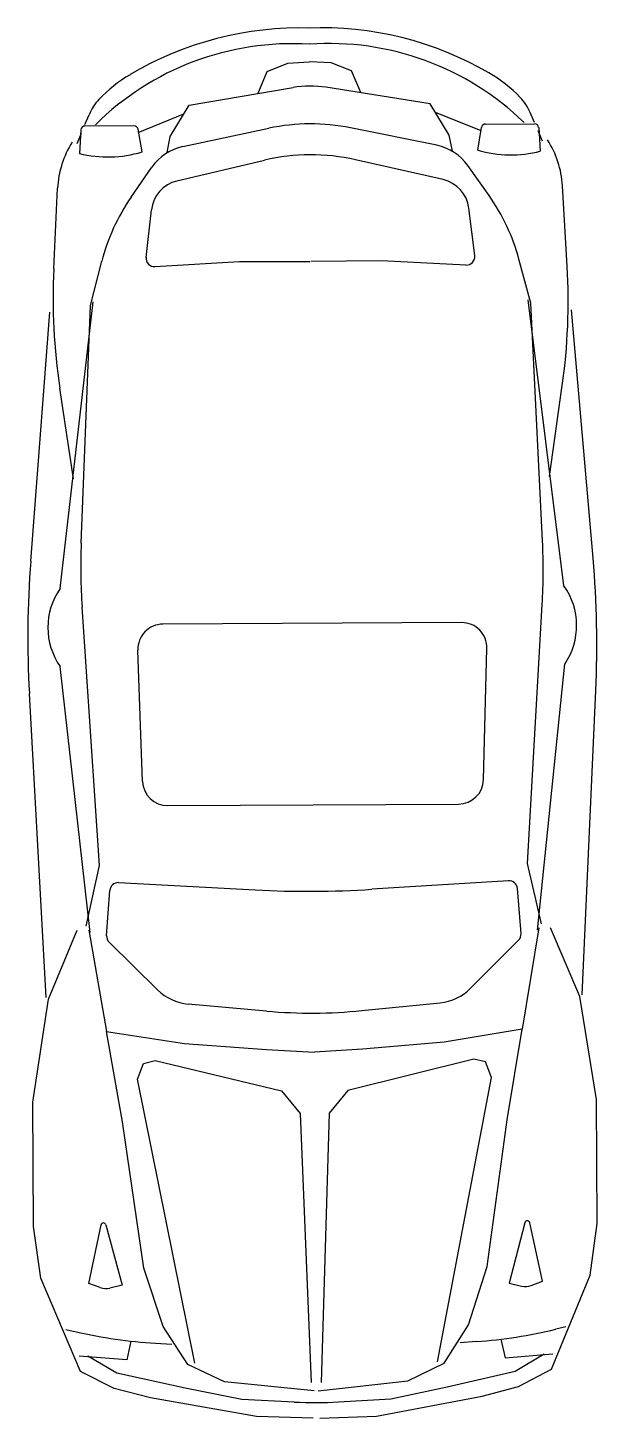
# Model space of a CAD drawing. Extents: x 287 to 2015, y 124 to 4340.
import ezdxf

# ---------------------------------------------------------------- set-up
doc = ezdxf.new("R2010")
doc.units = 0
doc.layers.add('KADRBM', color=7, linetype='CONTINUOUS')

msp = doc.modelspace()

# ---------------------------------------------------------------- linework, layer by layer
at = {"layer": 'KADRBM'}
for p, q in [((1013.8, 4208), (1075.8, 4232.7)), ((1075.8, 4232.7), (1141.3, 4236.9)), ((1207.3, 4233.4), (1141.8, 4236.9)), ((1269.6, 4209.3), (1207.3, 4233.4)), ((986.2, 4142.3), (1013.8, 4208)), ((1297.9, 4143.8), (1269.6, 4209.3)), ((776.7, 4105.5), (1092.5, 4159.1)), ((1507.7, 4109.2), (1191.4, 4159.6)), ((719.5, 4010.4), (776.7, 4105.5)), ((1565.8, 4014.7), (1507.7, 4109.2)), ((460.8, 4046.4), (473.3, 4076.4)), ((622.2, 4022.7), (761, 4079.4)), ((1663, 4028), (1523.7, 4083.3)), ((1675.7, 4048.2), (1824.2, 4049.1)), ((1824.2, 4053.3), (1811.4, 4083.2)), ((436.8, 3988.7), (450.3, 4021)), ((448.2, 4030.2), (443.9, 3958.7)), ((609.3, 4042.8), (460.8, 4042.2)), ((633.8, 3963.5), (621.9, 4032.3)), ((710.4, 3961.4), (719.5, 4010.4)), ((757.7, 3979.9), (1018.8, 4035.4)), ((1528, 3983.8), (1266.3, 4036.6)), ((1575.4, 3965.8), (1565.8, 4014.7)), ((1652, 3968.7), (1663.3, 4037.6)), ((1848.7, 3995.9), (1835, 4028.1)), ((1837, 4037.3), (1842, 3965.8)), ((739.8, 3875.5), (1005.2, 3938.5)), ((1546.9, 3879.6), (1280.9, 3939.9)), ((1686.4, 3831.7), (1622.2, 3922.4)), ((600.8, 3826.2), (664.1, 3917.5)), ((366, 3609.1), (377.8, 3853.3)), ((1923.4, 3617), (1909.1, 3861.1)), ((646.2, 3644), (662.3, 3787.9)), ((1642.9, 3649.1), (1625.3, 3792.8)), ((477.2, 3497.8), (511.9, 3631.9)), ((673, 3615.9), (929.5, 3630.9)), ((929.5, 3630.9), (1143, 3631.5)), ((1359.8, 3633.1), (1146.3, 3631.5)), ((1616.4, 3620.6), (1359.8, 3633.1)), ((1813.4, 3504.6), (1777.3, 3638.4)), ((385.9, 2640), (485.3, 3508.6)), ((1913.4, 2647.7), (1805.2, 3515.3)), ((1848.6, 2784.6), (1813.4, 3504.6)), ((296.3, 2723.1), (353.9, 3477.3)), ((449.3, 2777.4), (477.2, 3497.8)), ((2002.2, 2731.7), (1936.9, 3485.3)), ((426.1, 2972.2), (384.5, 3247.3)), ((1869.8, 2979.6), (1908.6, 3255.1)), ((505, 1799.4), (452.1, 2583.7)), ((1802.9, 1806), (1847.8, 2590.8)), ((1603.2, 2536.2), (697.2, 2531.6)), ((635.5, 2054.9), (621.2, 2452.6)), ((1669.7, 2060.1), (1679.9, 2458)), ((1833.2, 1603.5), (1916, 2410.9)), ((476.7, 1596.6), (385.6, 2403.1)), ((343.3, 1399.8), (292.1, 2321.8)), ((1968.6, 1408.1), (2010.4, 2330.5)), ((712, 1981.4), (1594, 1985.9)), ((464, 1615.6), (505, 1799.4)), ((1845.7, 1622.6), (1802.9, 1806)), ((562.8, 1747.8), (977.2, 1725.8)), ((1745.5, 1753.8), (1331.4, 1727.6)), ((1783.6, 1593.3), (1772.4, 1730.5)), ((526.4, 1586.9), (536.1, 1724.2)), ((472.6, 1603.9), (526, 1296.6)), ((1837.2, 1610.8), (1786.9, 1303)), ((681, 1422.7), (534, 1567)), ((1630.7, 1427.5), (1776.2, 1573.3)), ((1011.8, 1358.3), (774.1, 1379.7)), ((1300.5, 1359.8), (1538, 1383.6)), ((472.9, 532.3), (509.5, 709.8)), ((524.3, 710.3), (574.1, 526.9)), ((1794.9, 716.7), (1747, 532.8)), ((1848.1, 539.3), (1809.7, 716.4)), ((507.4, 519.9), (472.9, 532.3)), ((574.1, 526.9), (535.8, 518.2)), ((1747, 532.8), (1785.4, 524.5)), ((1813.8, 526.6), (1848.1, 539.3)), ((403.1, 393), (433.8, 386)), ((1919.3, 400.7), (1888.7, 393.4)), ((600.4, 357.6), (588.1, 300.7)), ((674.7, 351), (724.4, 347.8)), ((1648.1, 355.9), (1598.5, 352.2)), ((1722.4, 363.3), (1735.3, 306.5)), ((588.1, 300.7), (442.9, 311.9)), ((557.7, 260.4), (469.3, 312)), ((1735.3, 306.5), (1880.4, 319.2)), ((1766.1, 266.6), (1853.9, 319)), ((764.8, 214.8), (557.7, 260.4)), ((1559.5, 218.8), (1766.1, 266.6)), ((936.5, 180.7), (764.8, 214.8)), ((1388.1, 183), (1559.5, 218.8)), ((1095.1, 172.8), (936.5, 180.7)), ((1229.6, 173.4), (1388.1, 183))]:
    msp.add_line(p, q, dxfattribs=at)
for points in [[(1152.5, 123.8), (980.6, 128.5), (659.2, 185.5), (549, 213.9), (447.5, 265.4), (327.3, 548.9), (304.7, 705.5), (302.9, 1081.8), (350, 1394.8), (437.3, 1603.8)], [(1172.7, 123.9), (1344.6, 130.4), (1665.3, 190.6), (1775.3, 220.1), (1876.2, 272.6), (1993.5, 557.3), (2014.5, 714.1), (2012.2, 1090.4), (1962, 1403), (1872.5, 1611.1)], [(1156.2, 207.2), (883.9, 234), (773, 286.8), (698.4, 402), (639.8, 578.3), (574.4, 1022.7), (526, 1296.6), (762.8, 1259.8), (1011.1, 1241.6), (1156.8, 1233.7)], [(1168.2, 207.2), (1440.2, 236.9), (1550.5, 290.8), (1623.9, 406.7), (1680.7, 583.6), (1741.3, 1028.6), (1786.9, 1303), (1550.5, 1263.8), (1302.4, 1243.1), (1156.8, 1233.7)], [(793.6, 290.5), (620.4, 1151.9), (638, 1199.5), (673.3, 1208), (1057, 1116.3), (1113.7, 1047.9), (1146.8, 232.3)], [(1529.9, 294.3), (1694, 1157.3), (1675.9, 1204.8), (1640.6, 1213), (1257.8, 1117.3), (1201.8, 1048.3), (1177.3, 232.4)]]:
    msp.add_lwpolyline(points, dxfattribs=at)
for centre, radius, start, end in [((1113.9, 3327.9), 1011.8, 88.304, 120.6923), ((1178.4, 3328.2), 1011.8, 59.8899, 92.2781), ((1089.1, 3444.4), 847.4, 86.4797, 134.754), ((1202.1, 3445), 847.4, 45.8281, 94.1025), ((819.8, 3823.4), 435.5, 120.6923, 136.6182), ((1467.5, 3826.7), 435.5, 43.9639, 59.8899), ((1143.5, 3858.6), 304.8, 80.9592, 99.6229), ((614, 4017.9), 152.4, 136.6182, 157.436), ((1671.3, 4023.3), 152.4, 23.1462, 43.9639), ((1145.6, 3439.1), 609.6, 78.5782, 102.0039), ((1675.8, 4035.5), 12.7, 90.3476, 170.7398), ((1824.3, 4036.4), 12.7, 4.0171, 90.3476), ((460.9, 4029.5), 12.7, 90.2346, 176.565), ((609.4, 4030.1), 12.7, 9.8423, 90.2346), ((662, 3840.5), 284.4, 147.5645, 177.417), ((529.9, 4312.4), 364, 256.3307, 286.5881), ((789.4, 3830.8), 152.4, 102.0039, 145.3046), ((1497.8, 3834.4), 152.4, 35.2775, 78.5782), ((1752.4, 4318.6), 364, 253.994, 284.2515), ((1625.1, 3845.4), 284.4, 3.1652, 33.0176), ((1146.1, 3345.4), 609.6, 77.2249, 103.3572), ((1524.4, 3780.5), 101.6, 6.9715, 77.2249), ((763.3, 3776.6), 101.6, 103.3572, 173.6106), ((1102, 3479.2), 609.6, 145.3046, 165.4896), ((1188.7, 3479.6), 609.6, 15.0925, 35.2775), ((671.5, 3641.2), 25.4, 173.6106, 273.3496), ((1617.7, 3646), 25.4, 267.2325, 6.9715), ((2192.7, 3520.9), 1828.8, 177.2344, 188.6022), ((97.7, 3510.2), 1828.8, 351.98, 3.3477), ((22, 2695.3), 1828.8, 356.7238, 2.7984), ((2276.7, 2706.7), 1828.8, 177.7837, 183.8583), ((3335.4, 2490.8), 3048, 175.6298, 183.1797), ((-1034.5, 2468.6), 3048, 357.4024, 4.9523), ((554.5, 2521.4), 206.2, 144.8838, 215.0115), ((1746, 2527.4), 206.2, 325.5706, 35.6984), ((697.4, 2455.4), 76.2, 90.159, 182.0547), ((1603.8, 2460), 76.2, 358.5274, 90.4231), ((711.7, 2057.6), 76.2, 182.0547, 270.2335), ((1593.5, 2062.1), 76.2, 270.3487, 358.5274), ((561.5, 1722.4), 25.4, 86.9602, 175.9496), ((1747.1, 1728.4), 25.4, 4.6325, 93.6219), ((1138.8, 4769.5), 3048, 266.9602, 273.6219), ((551.8, 1585.1), 25.4, 175.9496, 225.5392), ((1758.2, 1591.3), 25.4, 315.0429, 4.6325), ((787.8, 1531.5), 152.4, 225.5392, 264.8559), ((1522.8, 1535.2), 152.4, 275.7262, 315.0429), ((1148.5, 2876.2), 1524, 264.8559, 275.7262), ((1802.3, 714.8), 7.62, 12.2351, 165.3875), ((516.9, 708.3), 7.62, 15.1946, 168.347), ((524.6, 567.7), 50.8, 250.2133, 282.773), ((1796.1, 574.2), 50.8, 257.8091, 290.3688), ((772.7, 1871.8), 1524, 257.1512, 266.3157), ((1534.8, 1875.7), 1524, 274.2664, 283.431), ((1156.2, 1390.4), 1219.2, 267.1287, 273.4534)]:
    msp.add_arc(centre, radius, start, end, dxfattribs=at)

doc.saveas('drawing.dxf')
